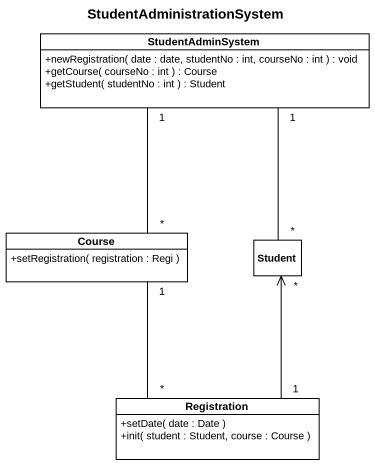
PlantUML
@startuml
title StudentAdministrationSystem
hide circle
hide empty members
skinparam classAttributeIconSize 0
class StudentAdminSystem {
  +newRegistration( date : date, studentNo : int, courseNo : int ) : void
  +getCourse( courseNo : int ) : Course
  +getStudent( studentNo : int ) : Student
}
class Course {
  +setRegistration( registration : Regi )
}
class Student
class Registration {
  +setDate( date : Date )
  +init( student : Student, course : Course )
}
Course "*" -up- "1" StudentAdminSystem
Course "1" -- "*" Registration
Student "*" -up- "1" StudentAdminSystem
Student "*" <-- "1" Registration
@enduml
